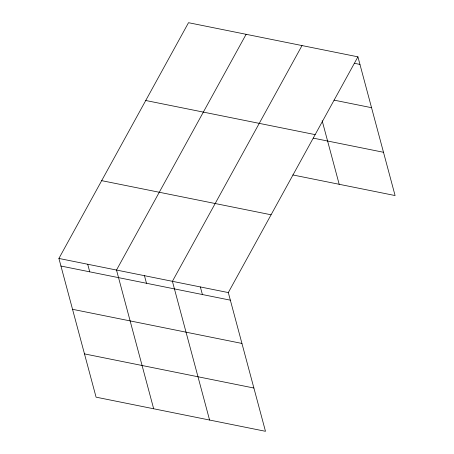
<?xml version="1.0" encoding="UTF-8"?>
<svg xmlns="http://www.w3.org/2000/svg" width="454" height="454" viewBox="0 0 454 454"><rect width="100%" height="100%" fill="white"/><g stroke="black" fill="none" stroke-linecap="round" stroke-linejoin="round"><path stroke-width="0.68" d="M357.922 56.835L228.311 292.58L265.482 431.3L96.078 397.165L58.912 258.445L188.518 22.7L357.922 56.835L395.088 195.555L292.83 174.949M246.119 34.305L116.508 270.051L153.673 408.77M302.018 45.57L172.406 281.315L209.578 420.035M354.5 63.322L359.954 64.417M334.053 100.135L371.548 107.694M145.751 100.499L315.15 134.628M313.277 138.13L383.494 152.277M101.679 180.652L271.083 214.782M58.912 258.445L228.311 292.58M60.944 266.033L230.343 300.168M72.538 309.305L241.937 343.44M84.484 353.893L253.882 388.028M322.164 120.747L339.189 184.29M200.362 286.951L202.393 294.533M144.457 275.686L146.489 283.268M87.707 264.251L89.739 271.832"/></g></svg>
